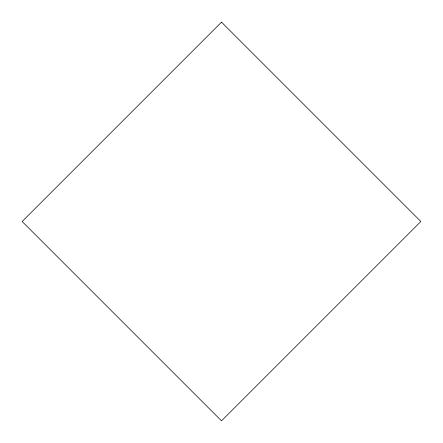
<?xml version="1.0" encoding="UTF-8"?>
<svg xmlns="http://www.w3.org/2000/svg" width="443" height="443" viewBox="0 0 443 443"><rect width="100%" height="100%" fill="white"/><g stroke="black" fill="none" stroke-linecap="round" stroke-linejoin="round"><path stroke-width="0.66" d="M221.5 22.15L22.15 221.5L221.5 420.85L420.85 221.5L221.5 22.15"/></g></svg>
